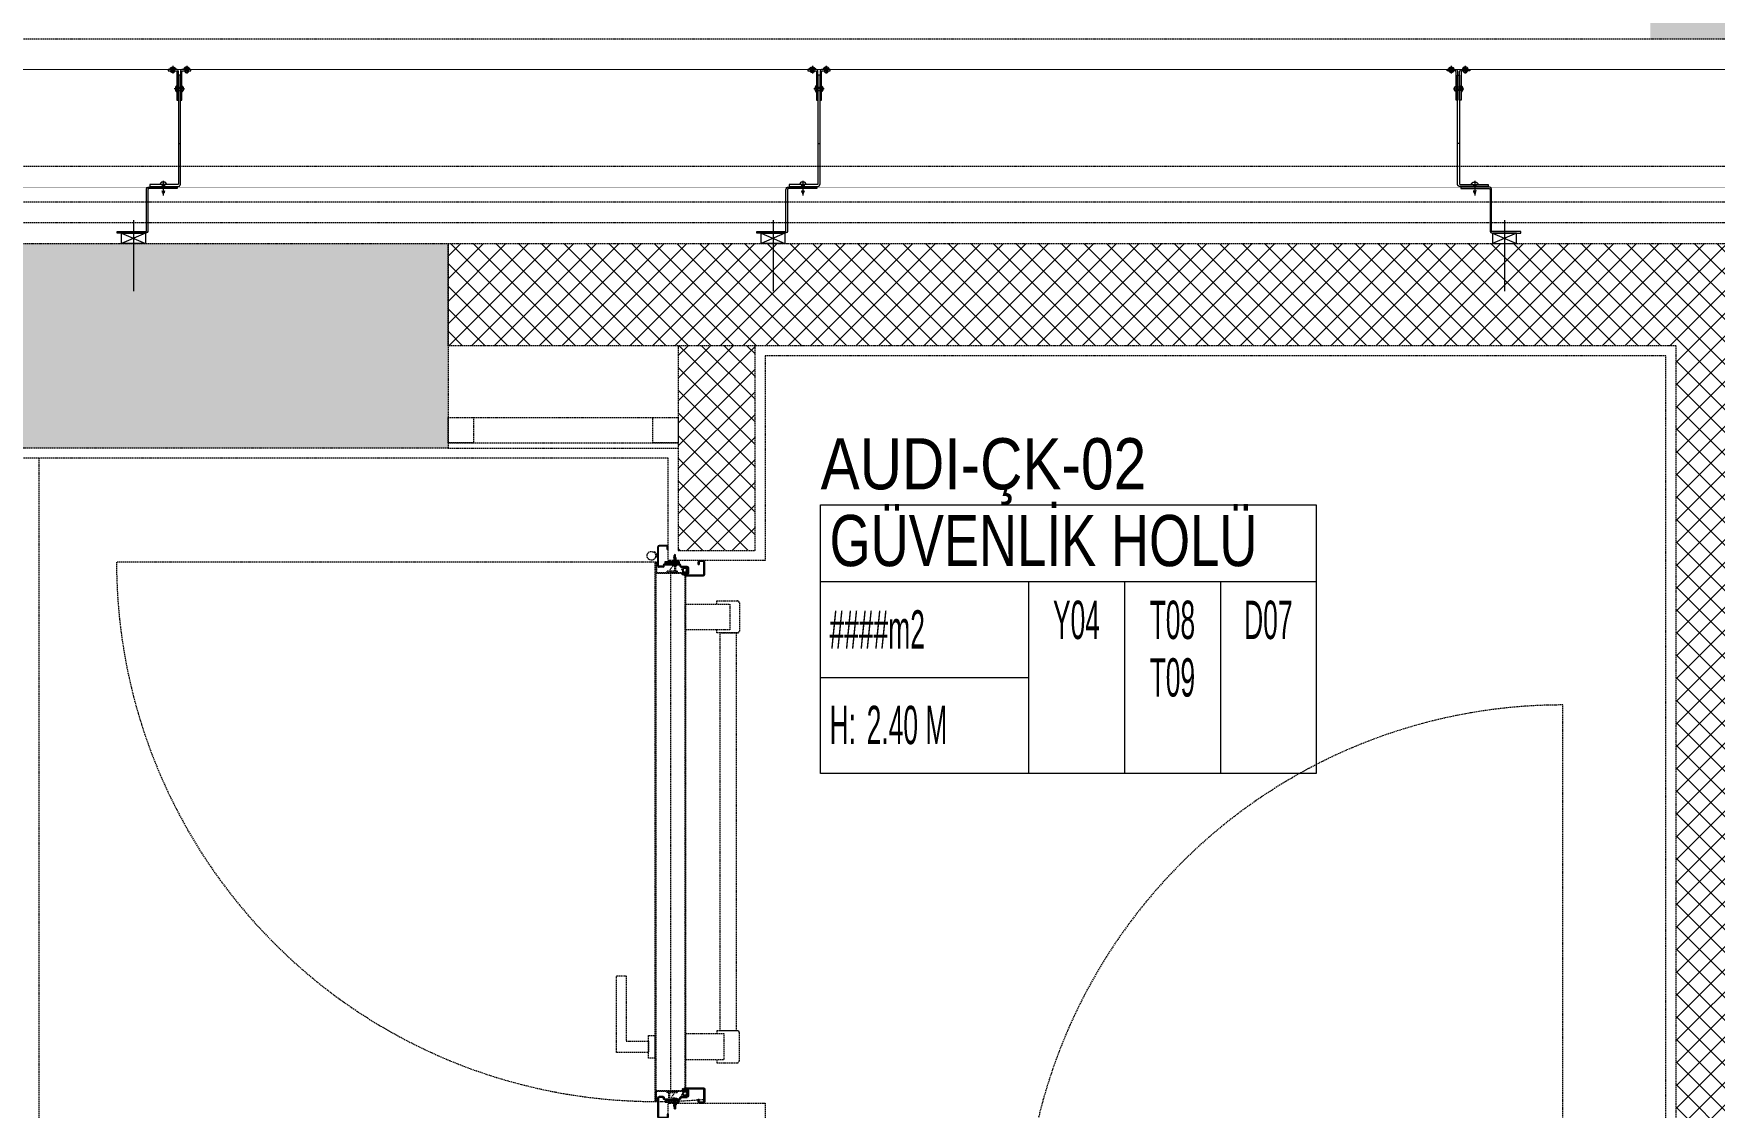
# Model space of a CAD drawing. Extents: x -1457 to 23780, y -2071 to 4205.
# Drawn here: x 19716.5 to 20045, y 2656.1 to 2866 of the extents above; entities that cross this region are included whole.
import ezdxf
from ezdxf.enums import TextEntityAlignment as Align

# ---------------------------------------------------------------- set-up
doc = ezdxf.new("R2010")
doc.units = 0
doc.header["$MEASUREMENT"] = 0
doc.linetypes.add('HIDDEN', pattern=[0.375, 0.25, -0.125])
doc.layers.get('0').update_dxf_attribs({"color": 9, "lineweight": 9})
for name, color, linetype, lineweight in [('10', 9, 'Continuous', 9), ('14', 9, 'Continuous', 9), ('21', 9, 'Continuous', 9), ('M-TEFRIS2-015', 129, 'Continuous', 9)]:
    doc.layers.add(name, color=color, linetype=linetype, lineweight=lineweight)
doc.styles.add('Arial', font='arial.ttf', dxfattribs={"height": 2.5})
doc.styles.add('MuuM_TEXT-STANDART', font='ARIALN.TTF')

# ---------------------------------------------------------------- blocks, each defined once
blk = doc.blocks.new('0_roomno2-flat-2')
at = {"layer": '21'}
blk.add_lwpolyline([(96.88, -52.5), (0, -52.5), (0, 0), (96.88, 0)], close=True, dxfattribs=at)
for points in [[(0, -15), (96.88, -15)], [(40.62, -15), (40.62, -52.5)], [(59.38, -15), (59.38, -52.5)], [(78.12, -15), (78.12, -52.5)], [(0, -33.75), (40.62, -33.75)]]:
    blk.add_lwpolyline(points, dxfattribs=at)
at = {"layer": '21', "style": 'MuuM_TEXT-STANDART', "width": 0.6}
blk.add_text('H:', height=7.5, dxfattribs=at).set_placement((1.75, -43.04), align=Align.MIDDLE_LEFT)
at = {"layer": '21', "style": 'Arial'}
blk.add_attdef('ODANO', (0, 5.85), '', height=10, dxfattribs=at)
blk.add_attdef('MEKANADI', text='', height=10, dxfattribs=at).set_placement((1.75, -15), align=Align.BOTTOM_LEFT)
at = {"layer": '21', "style": 'MuuM_TEXT-STANDART', "width": 0.6}
for tag, p in [('YER01', (50, -22.5)), ('TAVAN01', (68.75, -22.5)), ('DUVAR01', (87.5, -22.5)), ('YER02', (50, -33.75)), ('TAVAN02', (68.75, -33.75)), ('DUVAR02', (87.5, -33.75)), ('YER03', (50, -45)), ('TAVAN03', (68.75, -45)), ('DUVAR03', (87.5, -45))]:
    blk.add_attdef(tag, text='', height=7.5, dxfattribs=at).set_placement(p, align=Align.MIDDLE_CENTER)
for tag, p in [('M2', (1.75, -24.38)), ('TEMIZTAVANYUKSEKLIGI', (9, -43.04))]:
    blk.add_attdef(tag, text='', height=7.5, dxfattribs=at).set_placement(p, align=Align.MIDDLE_LEFT)
blk = doc.blocks.new('p- alum kaplama profil')
at = {"lineweight": 13}
blk.add_lwpolyline([(7.12, 12.59), (7.12, 26.49)], dxfattribs=at)
at = {"lineweight": 5}
blk.add_lwpolyline([(9.44, 15.16), (4.79, 15.16), (4.79, 17.16), (9.44, 17.16)], close=True, dxfattribs=at)
for points in [[(4.79, 15.16), (9.44, 17.16)], [(9.44, 15.16), (4.79, 17.16)]]:
    blk.add_lwpolyline(points, dxfattribs=at)
at = {"lineweight": 18}
blk.add_lwpolyline([(4.09, 6.16), (-1.41, 6.16), (-1.41, 6.46), (4.09, 6.46, 0.414214), (4.29, 6.66), (4.29, 14.66, -0.414214), (4.79, 15.16), (10.29, 15.16), (10.29, 14.86), (4.79, 14.86, 0.414214), (4.59, 14.66), (4.59, 6.66, -0.414214)], format="xyb", close=True, dxfattribs=at)
blk.add_lwpolyline([(-2.06, 5.56), (-2.06, -2.34), (-2.06, -15.69), (-1.66, -15.69), (-1.66, -2.34), (-1.66, 5.56), (-1.66, 5.56), (-1.66, 5.57), (-1.66, 5.57), (-1.66, 5.58), (-1.66, 5.58), (-1.65, 5.59), (-1.65, 5.59), (-1.65, 5.59), (-1.65, 5.6), (-1.65, 5.6), (-1.64, 5.61), (-1.64, 5.61), (-1.64, 5.62), (-1.64, 5.62), (-1.63, 5.62), (-1.63, 5.63), (-1.63, 5.63), (-1.62, 5.63), (-1.62, 5.64), (-1.61, 5.64), (-1.61, 5.64), (-1.61, 5.64), (-1.6, 5.65), (-1.6, 5.65), (-1.59, 5.65), (-1.59, 5.65), (-1.58, 5.65), (-1.58, 5.65), (-1.57, 5.66), (-1.57, 5.66), (-1.56, 5.66), (-1.56, 5.66), (3.94, 5.66), (3.94, 6.06), (-1.56, 6.06), (-1.58, 6.06), (-1.61, 6.05), (-1.63, 6.05), (-1.66, 6.05), (-1.68, 6.04), (-1.7, 6.03), (-1.73, 6.03), (-1.75, 6.02), (-1.77, 6.01), (-1.79, 6), (-1.82, 5.99), (-1.84, 5.97), (-1.86, 5.96), (-1.88, 5.94), (-1.89, 5.93), (-1.91, 5.91), (-1.93, 5.89), (-1.95, 5.87), (-1.96, 5.85), (-1.97, 5.83), (-1.99, 5.81), (-2, 5.79), (-2.01, 5.77), (-2.02, 5.75), (-2.03, 5.72), (-2.04, 5.7), (-2.04, 5.68), (-2.05, 5.65), (-2.05, 5.63), (-2.06, 5.61), (-2.06, 5.58)], close=True)
blk.add_lwpolyline([(-1.66, -2.34), (-2.06, -2.34)])
for points in [[(-2.36, -10.84), (-2.36, -16.39), (-2.36, -16.39, -0.414214), (-2.51, -16.54), (-2.51, -16.54), (-4.06, -16.54), (-4.06, -16.84), (-2.51, -16.84), (-2.51, -16.84, 0.414214), (-2.06, -16.39), (-2.06, -10.84)], [(-1.36, -10.84), (-1.66, -10.84), (-1.66, -16.39, 0.414214), (-1.21, -16.84), (-1.21, -16.84), (0.34, -16.84), (0.34, -16.54), (-1.21, -16.54), (-1.21, -16.54, -0.414214), (-1.36, -16.39), (-1.36, -16.39)]]:
    blk.add_lwpolyline(points, format="xyb", close=True)
for points in [[(1.61, 6.87, -10), (0.98, 6.96, -10)], [(1.56, 7.05, -10), (1.02, 7.13, -10)], [(1.05, 6.91, -10), (1.29, 7.56, -10)], [(1.29, 4.93, -10), (1.29, 7.8, -10)], [(1.53, 6.82, -10), (1.29, 7.56, -10)], [(0.67, 5.66, -10), (1.91, 5.66, -10)], [(0.67, 5.66, -10), (0.67, 5.64, -10), (0.67, 5.62, -10), (0.67, 5.6, -10), (0.68, 5.58, -10), (0.68, 5.56, -10), (0.69, 5.54, -10), (0.69, 5.52, -10), (0.7, 5.5, -10), (0.7, 5.48, -10), (0.71, 5.46, -10), (0.72, 5.45, -10), (0.73, 5.43, -10), (0.74, 5.41, -10), (0.75, 5.4, -10), (0.76, 5.38, -10), (0.77, 5.36, -10), (0.79, 5.35, -10), (0.8, 5.33, -10), (0.81, 5.32, -10), (0.83, 5.31, -10), (0.84, 5.29, -10), (0.86, 5.28, -10), (0.87, 5.27, -10), (0.89, 5.26, -10), (0.91, 5.25, -10), (0.92, 5.24, -10), (0.94, 5.23, -10), (0.96, 5.22, -10), (0.98, 5.21, -10), (1, 5.21, -10), (1.02, 5.2, -10), (1.03, 5.2, -10)], [(0.96, 5.66, -10), (0.97, 5.66, -10), (0.97, 5.66, -10), (0.97, 5.66, -10), (0.98, 5.66, -10), (0.98, 5.66, -10), (0.99, 5.66, -10), (0.99, 5.66, -10), (1, 5.66, -10), (1, 5.67, -10), (1, 5.67, -10), (1.01, 5.67, -10), (1.01, 5.67, -10), (1.01, 5.67, -10), (1.02, 5.68, -10), (1.02, 5.68, -10), (1.02, 5.68, -10), (1.03, 5.69, -10), (1.03, 5.69, -10), (1.03, 5.69, -10), (1.04, 5.7, -10), (1.04, 5.7, -10), (1.04, 5.7, -10), (1.04, 5.71, -10), (1.04, 5.71, -10), (1.05, 5.72, -10), (1.05, 5.72, -10), (1.05, 5.72, -10), (1.05, 5.73, -10), (1.05, 5.73, -10), (1.05, 5.74, -10), (1.05, 5.74, -10), (1.05, 5.75, -10)], [(1.33, 5.85, -10), (0.98, 5.88, -10)], [(1.03, 5.2, -10), (1.04, 5.2, -10), (1.05, 5.19, -10), (1.05, 5.19, -10), (1.06, 5.19, -10), (1.06, 5.19, -10), (1.07, 5.19, -10), (1.07, 5.19, -10), (1.08, 5.19, -10), (1.08, 5.19, -10), (1.09, 5.19, -10), (1.09, 5.18, -10), (1.1, 5.18, -10), (1.1, 5.18, -10), (1.11, 5.18, -10), (1.11, 5.18, -10), (1.12, 5.18, -10), (1.12, 5.18, -10), (1.13, 5.18, -10), (1.13, 5.18, -10), (1.14, 5.18, -10), (1.15, 5.18, -10), (1.15, 5.18, -10), (1.16, 5.17, -10), (1.16, 5.17, -10), (1.17, 5.17, -10), (1.17, 5.17, -10), (1.18, 5.17, -10), (1.18, 5.17, -10), (1.19, 5.17, -10), (1.19, 5.17, -10), (1.2, 5.17, -10), (1.2, 5.17, -10)], [(1.05, 5.83, -10), (1.05, 6.01, -10)], [(1.05, 5.75, -10), (1.05, 5.83, -10)], [(1.2, 5.17, -10), (1.2, 5.2, -10)], [(1.38, 5.2, -10), (1.2, 5.2, -10)], [(1.29, 6.16, -10), (1.29, 6.26, -10)], [(1.38, 5.17, -10), (1.38, 5.2, -10)], [(1.38, 5.17, -10), (1.38, 5.17, -10), (1.39, 5.17, -10), (1.39, 5.17, -10), (1.4, 5.17, -10), (1.41, 5.17, -10), (1.41, 5.17, -10), (1.42, 5.17, -10), (1.42, 5.17, -10), (1.43, 5.17, -10), (1.43, 5.18, -10), (1.44, 5.18, -10), (1.44, 5.18, -10), (1.45, 5.18, -10), (1.45, 5.18, -10), (1.46, 5.18, -10), (1.46, 5.18, -10), (1.47, 5.18, -10), (1.47, 5.18, -10), (1.48, 5.18, -10), (1.48, 5.18, -10), (1.49, 5.18, -10), (1.5, 5.19, -10), (1.5, 5.19, -10), (1.51, 5.19, -10), (1.51, 5.19, -10), (1.52, 5.19, -10), (1.52, 5.19, -10), (1.53, 5.19, -10), (1.53, 5.19, -10), (1.54, 5.19, -10), (1.54, 5.2, -10), (1.55, 5.2, -10)], [(1.53, 5.75, -10), (1.53, 5.92, -10)], [(1.53, 5.75, -10), (1.53, 5.74, -10), (1.53, 5.74, -10), (1.53, 5.73, -10), (1.53, 5.73, -10), (1.53, 5.72, -10), (1.54, 5.72, -10), (1.54, 5.72, -10), (1.54, 5.71, -10), (1.54, 5.71, -10), (1.54, 5.7, -10), (1.54, 5.7, -10), (1.55, 5.7, -10), (1.55, 5.69, -10), (1.55, 5.69, -10), (1.55, 5.69, -10), (1.56, 5.68, -10), (1.56, 5.68, -10), (1.56, 5.68, -10), (1.57, 5.67, -10), (1.57, 5.67, -10), (1.58, 5.67, -10), (1.58, 5.67, -10), (1.58, 5.67, -10), (1.59, 5.66, -10), (1.59, 5.66, -10), (1.6, 5.66, -10), (1.6, 5.66, -10), (1.6, 5.66, -10), (1.61, 5.66, -10), (1.61, 5.66, -10), (1.62, 5.66, -10), (1.62, 5.66, -10)], [(1.55, 5.2, -10), (1.57, 5.2, -10), (1.59, 5.21, -10), (1.6, 5.21, -10), (1.62, 5.22, -10), (1.64, 5.23, -10), (1.66, 5.24, -10), (1.68, 5.25, -10), (1.69, 5.26, -10), (1.71, 5.27, -10), (1.73, 5.28, -10), (1.74, 5.29, -10), (1.76, 5.31, -10), (1.77, 5.32, -10), (1.78, 5.33, -10), (1.8, 5.35, -10), (1.81, 5.36, -10), (1.82, 5.38, -10), (1.83, 5.4, -10), (1.84, 5.41, -10), (1.85, 5.43, -10), (1.86, 5.45, -10), (1.87, 5.46, -10), (1.88, 5.48, -10), (1.89, 5.5, -10), (1.89, 5.52, -10), (1.9, 5.54, -10), (1.9, 5.56, -10), (1.9, 5.58, -10), (1.91, 5.6, -10), (1.91, 5.62, -10), (1.91, 5.64, -10), (1.91, 5.66, -10)], [(-2.86, -13.04, 0), (-0.86, -13.04, 0)], [(-2.36, -12.52, 0), (-2.4, -12.53, 0), (-2.43, -12.56, 0), (-2.47, -12.58, 0), (-2.5, -12.6, 0), (-2.53, -12.63, 0), (-2.56, -12.66, 0), (-2.59, -12.69, 0), (-2.61, -12.73, 0), (-2.63, -12.76, 0), (-2.65, -12.8, 0), (-2.67, -12.84, 0), (-2.68, -12.88, 0), (-2.69, -12.92, 0), (-2.7, -12.96, 0), (-2.71, -13, 0), (-2.71, -13.04, 0), (-2.71, -13.08, 0), (-2.7, -13.13, 0), (-2.69, -13.17, 0), (-2.68, -13.21, 0), (-2.67, -13.25, 0), (-2.65, -13.28, 0), (-2.63, -13.32, 0), (-2.61, -13.36, 0), (-2.59, -13.39, 0), (-2.56, -13.42, 0), (-2.53, -13.45, 0), (-2.5, -13.48, 0), (-2.47, -13.51, 0), (-2.43, -13.53, 0), (-2.4, -13.55, 0), (-2.36, -13.57, 0)], [(-2.36, -13.04, 0), (-2.36, -12.52, 0)], [(-2.36, -13.04, 0), (-2.36, -12.73, 0)], [(-2.36, -12.73, 0), (-2.36, -13.04, 0)], [(-1.36, -12.73, 0), (-2.36, -12.73, 0)], [(-2.36, -13.04, 0), (-2.36, -13.36, 0)], [(-2.36, -13.04, 0), (-2.36, -13.57, 0)], [(-2.36, -13.36, 0), (-2.36, -13.04, 0)], [(-1.36, -13.04, 0), (-1.36, -12.37, 0)], [(-1.36, -13.72, 0), (-1.32, -13.68, 0), (-1.29, -13.65, 0), (-1.26, -13.61, 0), (-1.23, -13.58, 0), (-1.2, -13.54, 0), (-1.18, -13.5, 0), (-1.16, -13.45, 0), (-1.14, -13.41, 0), (-1.12, -13.37, 0), (-1.1, -13.32, 0), (-1.09, -13.28, 0), (-1.08, -13.23, 0), (-1.07, -13.18, 0), (-1.06, -13.14, 0), (-1.06, -13.09, 0), (-1.06, -13.04, 0), (-1.06, -12.99, 0), (-1.06, -12.95, 0), (-1.07, -12.9, 0), (-1.08, -12.85, 0), (-1.09, -12.81, 0), (-1.1, -12.76, 0), (-1.12, -12.72, 0), (-1.14, -12.67, 0), (-1.16, -12.63, 0), (-1.18, -12.59, 0), (-1.2, -12.55, 0), (-1.23, -12.51, 0), (-1.26, -12.47, 0), (-1.29, -12.43, 0), (-1.32, -12.4, 0), (-1.36, -12.37, 0)], [(-1.36, -13.04, 0), (-1.36, -13.72, 0)], [(-2.85, -16.54, 0), (-2.86, -16.51, 0), (-2.87, -16.47, 0), (-2.89, -16.44, 0), (-2.91, -16.41, 0), (-2.93, -16.38, 0), (-2.96, -16.35, 0), (-2.98, -16.33, 0), (-3.01, -16.31, 0), (-3.04, -16.29, 0), (-3.07, -16.27, 0), (-3.11, -16.25, 0), (-3.14, -16.24, 0), (-3.18, -16.23, 0), (-3.21, -16.22, 0), (-3.25, -16.22, 0), (-3.29, -16.22, 0), (-3.32, -16.22, 0), (-3.36, -16.22, 0), (-3.39, -16.23, 0), (-3.43, -16.24, 0), (-3.46, -16.25, 0), (-3.5, -16.27, 0), (-3.53, -16.29, 0), (-3.56, -16.31, 0), (-3.59, -16.33, 0), (-3.61, -16.35, 0), (-3.64, -16.38, 0), (-3.66, -16.41, 0), (-3.68, -16.44, 0), (-3.7, -16.47, 0), (-3.71, -16.51, 0), (-3.73, -16.54, 0)], [(-3.29, -17.54, 0), (-3.29, -16.04, 0)], [(-1.36, -13.36, 0), (-2.36, -13.36, 0)], [(-1, -16.54, 0), (-0.98, -16.51, 0), (-0.97, -16.47, 0), (-0.95, -16.44, 0), (-0.93, -16.41, 0), (-0.91, -16.38, 0), (-0.88, -16.35, 0), (-0.86, -16.33, 0), (-0.83, -16.31, 0), (-0.8, -16.29, 0), (-0.77, -16.27, 0), (-0.73, -16.25, 0), (-0.7, -16.24, 0), (-0.66, -16.23, 0), (-0.63, -16.22, 0), (-0.59, -16.22, 0), (-0.56, -16.22, 0), (-0.52, -16.22, 0), (-0.48, -16.22, 0), (-0.45, -16.23, 0), (-0.41, -16.24, 0), (-0.38, -16.25, 0), (-0.34, -16.27, 0), (-0.31, -16.29, 0), (-0.28, -16.31, 0), (-0.25, -16.33, 0), (-0.23, -16.35, 0), (-0.2, -16.38, 0), (-0.18, -16.41, 0), (-0.16, -16.44, 0), (-0.14, -16.47, 0), (-0.13, -16.51, 0), (-0.12, -16.54, 0)], [(-0.56, -17.54, 0), (-0.56, -16.04, 0)], [(-3.84, -17.04, 0), (-3.81, -17.07, 0), (-3.78, -17.1, 0), (-3.75, -17.12, 0), (-3.72, -17.15, 0), (-3.69, -17.17, 0), (-3.66, -17.19, 0), (-3.62, -17.21, 0), (-3.59, -17.23, 0), (-3.55, -17.24, 0), (-3.52, -17.26, 0), (-3.48, -17.27, 0), (-3.44, -17.28, 0), (-3.4, -17.28, 0), (-3.36, -17.29, 0), (-3.32, -17.29, 0), (-3.29, -17.29, 0), (-3.25, -17.29, 0), (-3.21, -17.29, 0), (-3.17, -17.28, 0), (-3.13, -17.28, 0), (-3.09, -17.27, 0), (-3.06, -17.26, 0), (-3.02, -17.24, 0), (-2.98, -17.23, 0), (-2.95, -17.21, 0), (-2.91, -17.19, 0), (-2.88, -17.17, 0), (-2.85, -17.15, 0), (-2.82, -17.12, 0), (-2.79, -17.1, 0), (-2.76, -17.07, 0), (-2.73, -17.04, 0)], [(-3.29, -17.04, 0), (-3.84, -17.04, 0)], [(-3.29, -16.54, 0), (-3.73, -16.54, 0)], [(-3.29, -16.54, 0), (-3.55, -16.54, 0)], [(-3.55, -16.54, 0), (-3.29, -16.54, 0)], [(-3.55, -17.04, 0), (-3.55, -16.54, 0)], [(-3.29, -16.54, 0), (-2.85, -16.54, 0)], [(-3.29, -16.54, 0), (-3.03, -16.54, 0)], [(-3.03, -16.54, 0), (-3.29, -16.54, 0)], [(-3.29, -17.04, 0), (-2.73, -17.04, 0)], [(-3.03, -17.04, 0), (-3.03, -16.54, 0)], [(-0.56, -17.04, 0), (-1.11, -17.04, 0)], [(0, -17.04, 0), (-0.03, -17.07, 0), (-0.06, -17.1, 0), (-0.09, -17.12, 0), (-0.12, -17.15, 0), (-0.15, -17.17, 0), (-0.18, -17.19, 0), (-0.22, -17.21, 0), (-0.25, -17.23, 0), (-0.29, -17.24, 0), (-0.33, -17.26, 0), (-0.36, -17.27, 0), (-0.4, -17.28, 0), (-0.44, -17.28, 0), (-0.48, -17.29, 0), (-0.52, -17.29, 0), (-0.56, -17.29, 0), (-0.59, -17.29, 0), (-0.63, -17.29, 0), (-0.67, -17.28, 0), (-0.71, -17.28, 0), (-0.75, -17.27, 0), (-0.79, -17.26, 0), (-0.82, -17.24, 0), (-0.86, -17.23, 0), (-0.89, -17.21, 0), (-0.93, -17.19, 0), (-0.96, -17.17, 0), (-0.99, -17.15, 0), (-1.02, -17.12, 0), (-1.05, -17.1, 0), (-1.08, -17.07, 0), (-1.11, -17.04, 0)], [(-0.56, -16.54, 0), (-1, -16.54, 0)], [(-0.56, -16.54, 0), (-0.82, -16.54, 0)], [(-0.82, -16.54, 0), (-0.56, -16.54, 0)], [(-0.82, -17.04, 0), (-0.82, -16.54, 0)], [(-0.56, -16.54, 0), (-0.3, -16.54, 0)], [(-0.56, -16.54, 0), (-0.12, -16.54, 0)], [(-0.3, -16.54, 0), (-0.56, -16.54, 0)], [(-0.56, -17.04, 0), (0, -17.04, 0)], [(-0.3, -17.04, 0), (-0.3, -16.54, 0)]]:
    blk.add_polyline3d(points)
blk = doc.blocks.new('*U11')
at = {"ltscale": 15}
for p, q in [((-24.9, 0.9), (-25.7, 0)), ((-24.9, -0.9), (-25.7, 0)), ((-22.9, 1.5), (-24.9, 0.9)), ((-22.9, 1.5), (-22.9, -1.5)), ((-21.2, -2.7), (-18.1, 2.8)), ((-21, -2.7), (-17.9, 2.7)), ((-19.7, -2.7), (-16.6, 2.8)), ((-19.5, -2.7), (-16.4, 2.7)), ((-18.5, 1.5), (-18.3, 2)), ((-18.2, -2.7), (-15.1, 2.8)), ((-18, -2.7), (-14.9, 2.7)), ((-17, 1.5), (-16.8, 2)), ((-16.7, -2.7), (-13.6, 2.8)), ((-16.5, -2.7), (-13.4, 2.7)), ((-15.5, 1.5), (-15.3, 2)), ((-15.2, -2.7), (-12.1, 2.8)), ((-15, -2.7), (-11.9, 2.7)), ((-14, 1.5), (-13.8, 2)), ((-13.7, -2.7), (-10.6, 2.8)), ((-13.5, -2.7), (-10.4, 2.7)), ((-12.5, 1.5), (-12.3, 2)), ((-12.2, -2.7), (-9.1, 2.8)), ((-12, -2.7), (-8.9, 2.7)), ((-11, 1.5), (-10.8, 2)), ((-10.7, -2.7), (-7.6, 2.8)), ((-10.5, -2.7), (-7.4, 2.7)), ((-9.5, 1.5), (-9.3, 2)), ((-9.2, -2.7), (-6.1, 2.8)), ((-9, -2.7), (-5.9, 2.7)), ((-8, 1.5), (-7.8, 2)), ((-7.7, -2.7), (-4.6, 2.8)), ((-7.5, -2.7), (-4.4, 2.7)), ((-6.5, 1.5), (-6.3, 2)), ((-6.2, -2.7), (-3.1, 2.8)), ((-6, -2.7), (-2.9, 2.7)), ((-5, 1.5), (-4.8, 2)), ((-4.7, -2.7), (-1.6, 2.8)), ((-4.5, -2.7), (-1.4, 2.7)), ((-3.5, 1.5), (-3.3, 2)), ((-2, 1.5), (-1.8, 2)), ((-0.5, 4.2), (-1.5, 1.5)), ((0, 0.5), (-0.6, 0.5)), ((-24.9, -0.9), (-22.9, -1.5)), ((-8.6, -1.5), (-22.9, -1.5)), ((-21.2, -2.7), (-20.9, -1.5)), ((-20.3, -1.5), (-19.1, -1.5)), ((-19.7, -2.7), (-19.4, -1.5)), ((-18.8, -1.5), (-17.6, -1.5)), ((-18.2, -2.7), (-17.9, -1.5)), ((-17.3, -1.5), (-16.1, -1.5)), ((-16.7, -2.7), (-16.4, -1.5)), ((-15.8, -1.5), (-14.6, -1.5)), ((-15.2, -2.7), (-14.9, -1.5)), ((-14.3, -1.5), (-13.1, -1.5)), ((-13.7, -2.7), (-13.4, -1.5)), ((-12.8, -1.5), (-11.6, -1.5)), ((-12.2, -2.7), (-11.9, -1.5)), ((-11.3, -1.5), (-10.1, -1.5)), ((-10.7, -2.7), (-10.4, -1.5)), ((-9.8, -1.5), (-8.6, -1.5)), ((-9.2, -2.7), (-8.9, -1.5)), ((-8.3, -1.5), (-7.1, -1.5)), ((-7.7, -2.7), (-7.4, -1.5)), ((-6.8, -1.5), (-5.6, -1.5)), ((-6.2, -2.7), (-5.9, -1.5)), ((-5.3, -1.5), (-4.1, -1.5)), ((-4.7, -2.7), (-4.4, -1.5)), ((-3.8, -1.5), (-2.1, -1.5)), ((-0.5, -4.2), (-1.5, -1.5)), ((0, -0.5), (-0.6, -0.5))]:
    blk.add_line(p, q, dxfattribs=at)
for p, q in [((-6.9, 1.5), (-22.9, 1.5)), ((-17.4, 1.5), (-18.6, 1.5)), ((-15.9, 1.5), (-17.1, 1.5)), ((-14.4, 1.5), (-15.6, 1.5)), ((-12.9, 1.5), (-14.1, 1.5)), ((-11.4, 1.5), (-12.6, 1.5)), ((-9.9, 1.5), (-11.1, 1.5)), ((-8.4, 1.5), (-9.6, 1.5)), ((-6.9, 1.5), (-8.1, 1.5)), ((-5.4, 1.5), (-6.6, 1.5)), ((-3.9, 1.5), (-5.1, 1.5)), ((-2.4, 1.5), (-3.6, 1.5)), ((-1.5, 1.5), (-2.1, 1.5)), ((0, 0.5), (0, 4.1)), ((-1.5, -1.5), (-2.1, -1.5)), ((0, -0.5), (0, -4.1))]:
    blk.add_line(p, q)
for centre, radius, start, end in [((-26, 3.9), 3.92, 274.361, 322.1025), ((-26, -3.9), 3.92, 37.8975, 85.639), ((-18, 2.8), 0.0971, 330.3204, 150.3204), ((-16.5, 2.8), 0.0971, 330.3204, 150.3204), ((-15, 2.8), 0.0971, 330.3204, 150.3204), ((-13.5, 2.8), 0.0971, 330.3204, 150.3204), ((-12, 2.8), 0.0971, 330.3204, 150.3204), ((-10.5, 2.8), 0.0971, 330.3204, 150.3204), ((-9, 2.8), 0.0971, 330.3204, 150.3204), ((-7.5, 2.8), 0.0971, 330.3204, 150.3204), ((-6, 2.8), 0.0971, 330.3204, 150.3204), ((-4.5, 2.8), 0.0971, 330.3204, 150.3204), ((-3, 2.8), 0.0971, 330.3204, 150.3204), ((-1.5, 2.8), 0.0971, 330.3204, 150.3204), ((-0.6, 0), 0.486, 90, 270), ((-0.3, 4.1), 0.25, 0, 150.0864), ((-21.1, -2.7), 0.0971, 150.3204, 330.3204), ((-19.6, -2.7), 0.0971, 150.3204, 330.3204), ((-18.1, -2.7), 0.0971, 150.3204, 330.3204), ((-16.6, -2.7), 0.0971, 150.3204, 330.3204), ((-15.1, -2.7), 0.0971, 150.3204, 330.3204), ((-13.6, -2.7), 0.0971, 150.3204, 330.3204), ((-12.1, -2.7), 0.0971, 150.3204, 330.3204), ((-10.6, -2.7), 0.0971, 150.3204, 330.3204), ((-9.1, -2.7), 0.0971, 150.3204, 330.3204), ((-7.6, -2.7), 0.0971, 150.3204, 330.3204), ((-6.1, -2.7), 0.0971, 150.3204, 330.3204), ((-4.6, -2.7), 0.0971, 150.3204, 330.3204), ((-0.3, -4.1), 0.25, 209.9136, 0)]:
    blk.add_arc(centre, radius, start, end, dxfattribs=at)
blk = doc.blocks.new('conta')
at = {"ltscale": 10}
for p, q in [((-2649.88, 5344.46), (-2649.78, 5344.3)), ((-2649.87, 5345.53), (-2649.81, 5345.61)), ((-2649.78, 5344.3), (-2649.74, 5344.3)), ((-2649.72, 5345.4), (-2649.28, 5345.4)), ((-2649.25, 5345.41), (-2649.09, 5345.51)), ((-2648.97, 5344.05), (-2648.78, 5343.8)), ((-2648.87, 5344.09), (-2648.7, 5343.86)), ((-2648.83, 5344.87), (-2648.56, 5345.24)), ((-2648.77, 5345.12), (-2648.63, 5345.3)), ((-2648.71, 5343.79), (-2648.71, 5343.79)), ((-2648.56, 5345.31), (-2648.56, 5345.31))]:
    blk.add_line(p, q, dxfattribs=at)
for centre, radius, start, end in [((-2653.03, 5345), 3.19, 350.4674, 8.9372), ((-2649.87, 5344.47), 0.02, 170.4674, 213.7451), ((-2649.83, 5345.5), 0.05, 140.6345, 188.9372), ((-2649.74, 5345.58), 0.0696, 22.2428, 159.258), ((-2650.94, 5345.01), 1.24, 340.3382, 16.7772), ((-2649.74, 5344.58), 0.03, 160.3382, 273.2666), ((-2649.72, 5345.37), 0.03, 90, 196.7772), ((-2649.56, 5341.55), 3.01, 80.4362, 93.2666), ((-2649.28, 5345.45), 0.05, 270, 303.0062), ((-2649.22, 5344.14), 0.231, 353.9571, 81.9004), ((-2649.08, 5345.49), 0.03, 4.7972, 123.0062), ((-2649.06, 5344.54), 0.03, 260.4362, 338.7066), ((-2650.22, 5344.99), 1.27, 338.7066, 23.0418), ((-2648.89, 5344.11), 0.1, 173.9571, 217.2653), ((-2649.01, 5345.57), 0.05, 18.7951, 42.1429), ((-2651.17, 5344.83), 2.33, 7.5897, 18.7951), ((-2658.2, 5345.19), 9.36, 353.6857, 357.8537), ((-2648.79, 5344.15), 0.1, 173.6857, 217.2653), ((-2648.81, 5345.15), 0.05, 187.5897, 322.7347), ((-2648.79, 5344.84), 0.05, 142.7347, 180.2669), ((-2648.74, 5343.83), 0.05, 217.2653, 307.2653), ((-2648.74, 5343.83), 0.05, 307.2653, 37.2653), ((-2648.59, 5345.27), 0.05, 52.7347, 142.7347), ((-2648.59, 5345.27), 0.05, 322.7347, 52.7347)]:
    blk.add_arc(centre, radius, start, end, dxfattribs=at)
for points, knots in [([(-2649.74, 5344.31), (-2649.74, 5344.34), (-2649.7, 5344.52), (-2649.59, 5344.33), (-2649.34, 5344.36), (-2649.23, 5344.37), (-2649.18, 5344.37)], [0, 0, 0, 0, 0.1008757, 0.3841126, 0.5436166, 0.6906785, 0.6906785, 0.6906785, 0.6906785]), ([(-2648.98, 5345.6), (-2649, 5345.63), (-2649.09, 5345.71), (-2649.23, 5345.44), (-2649.32, 5345.74), (-2649.39, 5345.46), (-2649.51, 5345.75), (-2649.59, 5345.5), (-2649.65, 5345.57), (-2649.68, 5345.61)], [0.0086373, 0.0086373, 0.0086373, 0.0086373, 0.1097304, 0.3133405, 0.4430081, 0.5658764, 0.7165186, 0.8527974, 0.9648495, 0.9648495, 0.9648495, 0.9648495])]:
    blk.add_open_spline(points, degree=3, knots=knots, dxfattribs=at)
blk = doc.blocks.new('p-yn_sackasa')
at = {"layer": '10', "linetype": 'Continuous'}
for p, q in [((0, 6.16), (0, 6.9)), ((0.01, 6.9), (0.01, 6.15)), ((0.14, 6.9), (0.14, 6.16)), ((0.15, 6.9), (0.15, 6.16)), ((2.69, 7.16), (0.26, 7.16)), ((2.69, 7.15), (0.26, 7.15)), ((2.69, 7.02), (0.26, 7.02)), ((0.26, 7.01), (2.69, 7.01)), ((2.8, 3.29), (2.8, 6.9)), ((2.81, 3.29), (2.81, 6.9)), ((2.94, 3.29), (2.94, 6.9)), ((2.95, 3.29), (2.95, 6.9)), ((0.26, 6.05), (0.76, 6.05)), ((0.75, 6.04), (0.26, 6.04)), ((0.26, 5.91), (0.75, 5.91)), ((0.76, 5.9), (0.26, 5.9)), ((0.75, 5.91), (0.75, 6.04)), ((0.76, 5.9), (0.76, 6.05)), ((1.11, 2.52), (1.11, 3.73)), ((1.12, 2.52), (1.12, 3.73)), ((1.25, 3.73), (1.25, 2.52)), ((1.26, 2.52), (1.26, 3.73)), ((1.37, 3.98), (2.49, 3.98)), ((2.49, 3.97), (1.37, 3.97)), ((1.37, 3.84), (2.49, 3.84)), ((2.49, 3.83), (1.37, 3.83)), ((2.6, 3.69), (2.5, 3.36)), ((2.51, 3.35), (2.61, 3.69)), ((2.73, 3.65), (2.63, 3.32)), ((2.74, 3.64), (2.64, 3.31)), ((-2.19, 0), (-2.19, -0.15)), ((0.67, -0.71), (0.67, 2.27)), ((0.69, -0.71), (0.69, 2.27)), ((0.81, -0.71), (0.81, 2.27)), ((0.83, -0.71), (0.83, 2.27)), ((0.92, 2.33), (0.95, 2.32)), ((0.93, 2.34), (0.95, 2.33)), ((1.01, 2.46), (0.99, 2.47)), ((0.99, 2.46), (1.01, 2.45)), ((-2.95, -0.25), (-2.95, -1.75)), ((-2.94, -1.75), (-2.94, -0.25)), ((-2.81, -0.25), (-2.81, -1.75)), ((-2.8, -0.25), (-2.8, -1.75)), ((-2.19, 0), (-2.7, 0)), ((-2.2, -0.01), (-2.7, -0.01)), ((-2.2, -0.14), (-2.7, -0.14)), ((-2.19, -0.15), (-2.7, -0.15)), ((1.01, -1.85), (-2.7, -1.85)), ((1.01, -1.86), (-2.7, -1.86)), ((-2.7, -1.99), (1.01, -1.99)), ((1.01, -2), (-2.7, -2)), ((-2.2, -0.14), (-2.2, -0.01)), ((0.92, -0.77), (0.95, -0.76)), ((0.93, -0.78), (0.95, -0.77)), ((0.99, -0.89), (1.01, -0.88)), ((1.01, -0.89), (0.99, -0.91)), ((1.11, -0.96), (1.11, -1.75)), ((1.12, -0.96), (1.12, -1.75)), ((1.25, -0.96), (1.25, -1.75)), ((1.26, -0.96), (1.26, -1.75))]:
    blk.add_line(p, q, dxfattribs=at)
for points in [[(0.15, 2.14), (0.67, 2.14), (0.67, -0.54), (0.15, -0.54)], [(0.15, 2.14), (0.41, 2.14), (0.41, -0.54), (0.15, -0.54)]]:
    blk.add_lwpolyline(points, close=True, dxfattribs=at)
for centre, radius, start, end in [((0.26, 6.9), 0.261, 90, 180), ((0.26, 6.9), 0.249, 90, 180), ((0.26, 6.9), 0.122, 90, 180), ((0.26, 6.9), 0.11, 90, 180), ((2.69, 6.9), 0.261, 0, 90), ((2.69, 6.9), 0.249, 0, 90), ((2.69, 6.9), 0.122, 0, 90), ((2.69, 6.9), 0.11, 0, 90), ((0.26, 6.16), 0.261, 180, 270), ((0.26, 6.16), 0.249, 181.345, 271.3502), ((0.26, 6.16), 0.122, 180, 270), ((0.26, 6.16), 0.11, 180, 270), ((1.37, 3.73), 0.253, 90, 180), ((1.37, 3.73), 0.24, 90, 180), ((1.37, 3.73), 0.114, 90, 180), ((1.37, 3.73), 0.101, 90, 180), ((2.49, 3.72), 0.261, 342.8602, 90), ((2.49, 3.72), 0.249, 342.8613, 90), ((2.49, 3.72), 0.122, 342.8607, 90), ((2.49, 3.72), 0.11, 342.8621, 90), ((2.72, 3.29), 0.232, 162.8601, 0), ((2.72, 3.29), 0.219, 162.8613, 0), ((2.72, 3.29), 0.0927, 162.8605, 0), ((2.72, 3.29), 0.0801, 162.8624, 0), ((0.89, 2.27), 0.219, 63.2153, 180), ((0.89, 2.27), 0.206, 63.2169, 180), ((0.89, 2.27), 0.0801, 63.215, 180), ((0.89, 2.27), 0.0674, 63.2144, 180), ((1.04, 2.52), 0.206, 243.2197, 0), ((1.04, 2.52), 0.219, 243.2148, 0), ((1.04, 2.52), 0.0801, 243.2203, 0), ((1.04, 2.52), 0.0674, 243.2129, 0), ((-2.7, -0.25), 0.253, 90, 180), ((-2.7, -1.75), 0.253, 180, 270), ((-2.7, -0.25), 0.24, 90, 180), ((-2.7, -1.75), 0.24, 180, 270), ((-2.7, -0.25), 0.114, 90, 180), ((-2.7, -1.75), 0.114, 180, 270), ((-2.7, -0.25), 0.101, 90, 180), ((-2.7, -1.75), 0.101, 180, 270), ((0.89, -0.71), 0.219, 180, 296.785), ((0.89, -0.71), 0.206, 180, 296.7851), ((0.89, -0.71), 0.0801, 180, 296.785), ((0.89, -0.71), 0.0674, 180, 180.5245), ((0.89, -0.71), 0.0674, 180, 296.7871), ((1.04, -0.96), 0.219, 0, 116.7854), ((1.04, -0.96), 0.206, 0, 116.7836), ((1.04, -0.96), 0.0801, 0, 116.7811), ((1.04, -0.96), 0.0674, 0, 116.7871), ((1.01, -1.75), 0.114, 270, 0), ((1.01, -1.75), 0.24, 270, 0), ((1.01, -1.75), 0.101, 270, 0), ((1.01, -1.75), 0.253, 270, 0)]:
    blk.add_arc(centre, radius, start, end, dxfattribs=at)
at = {"layer": '10', "xscale": 0.0842696629213483, "yscale": 0.0842696629213483, "zscale": 0.0842696629213483}
blk.add_blockref('*U11', (0.95, 1.35), dxfattribs=at)
at = {"layer": '14', "xscale": -0.7887640449438696, "yscale": 0.7887640449438696, "zscale": 0.7887640449438204, "rotation": 90}
blk.add_blockref('conta', (4217.78, -2086.42), dxfattribs=at)

msp = doc.modelspace()

# ---------------------------------------------------------------- hatches: boundary and pattern name
at = {"layer": 'M-TEFRIS2-015', "linetype": 'HIDDEN', "lineweight": 0}
h = msp.add_hatch(color=256, dxfattribs=at)
h.dxf.hatch_style = 1
h.paths.add_polyline_path([(19022.5, 2865), (18955.5, 2865), (18955.5, 3927), (20099.5, 3927), (20099.5, 2865), (20032.5, 2865), (20032.5, 3860), (19022.5, 3860)])
h = msp.add_hatch(dxfattribs=at)
h.set_pattern_fill('ANSI33', color=256, scale=25, style=0)
h.paths.add_polyline_path([(19057.5, 2515), (19592.5, 2515), (19592.5, 2430), (19797.5, 2430), (19797.5, 2390), (19552.5, 2390), (19552.5, 2475), (19047.5, 2475), (19047.5, 2390), (18997.5, 2390), (18997.5, 2515), (18997.5, 2825), (19797.5, 2825), (19797.5, 2785), (19047.5, 2785), (19047.5, 2515)])
h = msp.add_hatch(dxfattribs=at)
h.set_pattern_fill('ANSI37', color=256, scale=25, style=0)
h.paths.add_polyline_path([(20017.5, 2610), (20017.5, 2625), (20037.5, 2625), (20037.5, 2805), (19797.5, 2805), (19797.5, 2825), (20245, 2825), (20245, 2805), (20162.5, 2805), (20162.5, 2610)])
h.paths.add_polyline_path([(20102.5, 2625), (20147.5, 2625), (20147.5, 2805), (20102.5, 2805)], flags=16)
h.paths.add_polyline_path([(20082.5, 2625), (20082.5, 2805), (20052.5, 2805), (20052.5, 2625)], flags=16)
h = msp.add_hatch(dxfattribs=at)
h.set_pattern_fill('ANSI37', color=256, scale=25, style=0)
h.set_pattern_definition([(45, (60, 0), (-2.2097087, 2.2097087), []), (135, (60, 0), (-2.2097087, -2.2097087), [])])
h.paths.add_polyline_path([(19842.5, 2805), (19842.5, 2765), (19857.5, 2765), (19857.5, 2805)])

# ---------------------------------------------------------------- linework, layer by layer
for p, q in [((19837.77, 2764.6), (19837.88, 2764.73)), ((19837.77, 2764.6), (19837.88, 2764.73)), ((19838.04, 2762.7), (19838.16, 2762.7)), ((19838.5, 2764.05), (19838.07, 2764.05)), ((19838.5, 2764.05), (19838.07, 2764.05)), ((19838.5, 2763.84), (19838.07, 2763.84)), ((19838.5, 2763.84), (19838.07, 2763.84)), ((19838.34, 2764.22), (19838.21, 2764.22)), ((19838.34, 2764.22), (19838.21, 2764.22)), ((19838.34, 2764.22), (19838.34, 2764.05)), ((19838.34, 2764.22), (19838.34, 2764.05)), ((19837.94, 2762.6), (19837.94, 2657.4)), ((19838.09, 2762.55), (19838.11, 2762.55)), ((19838.09, 2762.54), (19838.09, 2657.45)), ((19838.11, 2762.54), (19838.11, 2760.65)), ((19838.21, 2760.55), (19843.74, 2760.55)), ((19838.26, 2762.6), (19838.26, 2760.75)), ((19838.31, 2760.7), (19843.84, 2760.7)), ((19840.33, 2761), (19840.76, 2761)), ((19840.33, 2760.7), (19840.33, 2761)), ((19840.76, 2760.7), (19840.33, 2760.7)), ((19841.41, 2762), (19840.76, 2761)), ((19840.76, 2761), (19842.26, 2761)), ((19842.26, 2760.7), (19840.76, 2760.7)), ((19841.81, 2761), (19841.81, 2762)), ((19842.01, 2761), (19842.01, 2762)), ((19842.26, 2761), (19842.26, 2760.7)), ((19843.79, 2760.5), (19843.79, 2659.5)), ((19843.94, 2760.6), (19843.94, 2659.4)), ((19838.11, 2657.45), (19838.11, 2659.35)), ((19838.21, 2659.45), (19843.74, 2659.45)), ((19838.26, 2657.4), (19838.26, 2659.25)), ((19838.31, 2659.3), (19843.84, 2659.3)), ((19840.33, 2659.3), (19841.83, 2659.3)), ((19840.33, 2659), (19840.33, 2659.3)), ((19840.33, 2659.3), (19841.83, 2659.3)), ((19840.33, 2659), (19840.33, 2659.3)), ((19841.83, 2659), (19840.33, 2659)), ((19841.83, 2659), (19840.33, 2659)), ((19840.58, 2659), (19840.58, 2658)), ((19840.58, 2659), (19840.58, 2658)), ((19840.78, 2659), (19840.78, 2658)), ((19840.78, 2659), (19840.78, 2658)), ((19841.18, 2658), (19841.83, 2659)), ((19841.18, 2658), (19841.83, 2659)), ((19841.83, 2659.3), (19842.26, 2659.3)), ((19841.83, 2659.3), (19842.26, 2659.3)), ((19842.26, 2659), (19841.83, 2659)), ((19842.26, 2659), (19841.83, 2659)), ((19842.26, 2659.3), (19842.26, 2659)), ((19842.26, 2659.3), (19842.26, 2659)), ((19838.04, 2657.3), (19838.16, 2657.3)), ((19838.09, 2657.45), (19838.11, 2657.45))]:
    msp.add_line(p, q, dxfattribs=at)
for points in [[(18957.5, 1124.33), (18957.5, 1124.33), (18957.5, 2865), (22657.5, 2865), (22657.49, 2206.39)], [(18957.5, 1124.33), (18957.5, 1124.33), (18957.5, 2865), (22657.5, 2865), (22657.49, 2206.39)], [(20247, 2840), (18982.5, 2840), (18982.5, 310), (20497.5, 310)], [(20247, 2833.06), (18989.5, 2833), (18989.5, 317), (20490.48, 317)], [(20247, 2829.06), (18993.29, 2829), (18993.72, 321), (20486.5, 321)], [(20017.5, 2627), (20035.5, 2627), (20035.5, 2803), (19859.5, 2803), (19859.5, 2763), (19840.5, 2763), (19840.5, 2783), (19049.5, 2783), (19049.5, 2517), (19575.5, 2517), (19575.5, 2627), (19840.5, 2627), (19840.5, 2657), (19859.5, 2657), (19859.5, 2627), (19909.65, 2627), (19909.65, 2608), (19799.5, 2608), (19799.5, 2580)], [(19802.5, 2791), (19837.5, 2791)], [(19797.5, 2786), (19842.5, 2786)], [(19797.5, 2785), (19842.5, 2785)], [(19838.1, 2762.7), (19732.7, 2762.7)], [(19840.98, 2760.55), (19840.98, 2659.45)], [(20015.35, 2629.4), (20015.35, 2734.8)], [(19836.69, 2666.87), (19830.44, 2666.87), (19830.44, 2681.87), (19832.31, 2681.87), (19832.31, 2669.12), (19832.31, 2669.12), (19836.69, 2669.12), (19836.69, 2666.87)], [(19837.94, 2665.8), (19836.69, 2665.8), (19836.69, 2670.2), (19837.94, 2670.2), (19837.94, 2665.8)]]:
    msp.add_lwpolyline(points, dxfattribs=at)
for points in [[(22657.49, 285), (18957.5, 285), (18957.5, 2865), (22657.5, 2865)], [(19057.5, 2515), (19592.5, 2515), (19592.5, 2430), (19797.5, 2430), (19797.5, 2390), (19552.5, 2390), (19552.5, 2475), (19047.5, 2475), (19047.5, 2390), (18997.5, 2390), (18997.5, 2515), (18997.5, 2825), (19797.5, 2825), (19797.5, 2785), (19047.5, 2785), (19047.5, 2515)], [(20017.5, 2610), (20017.5, 2610), (20017.5, 2610), (20017.5, 2625), (20037.5, 2625), (20037.5, 2805), (19797.5, 2805), (19797.5, 2825), (20245, 2825), (20245, 2805), (20162.5, 2805), (20162.5, 2610), (20017.5, 2610)], [(19717.5, 2627), (19840.5, 2627), (19840.5, 2657), (19859.5, 2657), (19859.5, 2627), (20035.5, 2627), (20035.5, 2803), (19859.5, 2803), (19859.5, 2763), (19840.5, 2763), (19840.5, 2783), (19717.5, 2783)], [(19842.5, 2805), (19842.5, 2765), (19857.5, 2765), (19857.5, 2805)], [(19797.5, 2791), (19802.5, 2791), (19802.5, 2786), (19797.5, 2786)], [(19837.5, 2791), (19842.5, 2791), (19842.5, 2786), (19837.5, 2786)], [(19852.56, 2754.5), (19852.56, 2749.5), (19843.94, 2749.5), (19843.94, 2754.5)], [(19853.81, 2748.87), (19853.81, 2671.12), (19850.68, 2671.12), (19850.68, 2748.87)], [(19851.44, 2665.5), (19851.44, 2670.5), (19843.94, 2670.5), (19843.94, 2665.5)]]:
    msp.add_lwpolyline(points, close=True, dxfattribs=at)
for points, const_width in [([(18963.5, 1124.33), (18963.5, 2859), (22651.5, 2859), (22651.5, 2206.39)], 0.2), ([(18963.5, 1124.33), (18963.5, 2859), (22651.5, 2859), (22651.5, 2206.39)], 0.2), ([(20467.5, 291), (18963.5, 291), (18963.5, 2859), (22651.5, 2859), (22651.5, 291), (21824.7, 291)], 0.2), ([(20251.45, 2836), (18986.5, 2836), (18986.5, 314), (20494.5, 314)], 0.1)]:
    msp.add_lwpolyline(points, dxfattribs=dict(at, const_width=const_width))
for points in [[(19850.06, 2754.5), (19850.06, 2755.12), (19854.06, 2755.12, -0.414214), (19854.43, 2754.75), (19854.43, 2749.25, -0.414214), (19854.06, 2748.87), (19850.06, 2748.87), (19850.06, 2749.5)], [(19850.06, 2665.5), (19850.06, 2664.87), (19854.06, 2664.87, 0.414214), (19854.43, 2665.25), (19854.43, 2670.75, 0.414214), (19854.06, 2671.12), (19850.06, 2671.12), (19850.06, 2670.5)]]:
    msp.add_lwpolyline(points, format="xyb", dxfattribs=at)
msp.add_circle((19837.24, 2763.95), 0.843, dxfattribs=at)
msp.add_circle((19837.24, 2763.95), 0.843, dxfattribs=at)
for centre, radius, start, end in [((19838.1, 2762.7), 105.4, 180, 270.0351), ((19837.24, 2763.95), 1.01, 15.7139, 50.5908), ((19837.24, 2763.95), 1.01, 15.7139, 50.5908), ((19838.04, 2762.6), 0.1, 90, 180), ((19838.24, 2763.42), 0.302, 29.9685, 164.4476), ((19838.24, 2763.42), 0.302, 29.9685, 164.4476), ((19838.24, 2763.42), 0.428, 52.379, 113.648), ((19838.24, 2763.42), 0.428, 52.379, 113.648), ((19838.16, 2762.6), 0.1, 0, 90), ((19838.09, 2762.54), 0.005, 90, 180), ((19838.11, 2762.54), 0.005, 0, 90), ((19838.21, 2760.65), 0.1, 180, 270), ((19838.31, 2760.75), 0.05, 180, 270), ((19843.74, 2760.5), 0.05, 0, 90), ((19843.84, 2760.6), 0.1, 0, 90), ((20015.35, 2629.4), 105.4, 90, 180.0351), ((19838.21, 2659.35), 0.1, 90, 180), ((19838.31, 2659.25), 0.05, 90, 180), ((19838.1, 2762.7), 105.4, 270.2166, 275.2047), ((19843.8, 2659.44), 0.141, 284.9271, 345.0729), ((19838.04, 2657.4), 0.1, 180, 270), ((19838.09, 2657.45), 0.005, 180, 270), ((19838.11, 2657.45), 0.005, 270, 0), ((19838.16, 2657.4), 0.1, 270, 0)]:
    msp.add_arc(centre, radius, start, end, dxfattribs=at)

# ---------------------------------------------------------------- block references
for name, p, rotation in [('p- alum kaplama profil', (19743.14, 2842.16), 180), ('p- alum kaplama profil', (19868.14, 2842.16), 180), ('p-yn_sackasa', (19840.5, 2763), 270)]:
    msp.add_blockref(name, p, dxfattribs=dict(at, rotation=rotation))
at = {"layer": 'M-TEFRIS2-015', "linetype": 'HIDDEN', "lineweight": 0, "xscale": -1, "rotation": 180}
msp.add_blockref('p- alum kaplama profil', (19996.86, 2842.16), dxfattribs=at)
at = {"layer": 'M-TEFRIS2-015', "linetype": 'HIDDEN', "lineweight": 0}
ref = msp.add_blockref('0_roomno2-flat-2', (19870.32, 2773.93), dxfattribs=at)
ref.add_attrib('ODANO', 'AUDI-ÇK-02', dxfattribs={"layer": '21', "height": 10, "style": 'MuuM_TEXT-STANDART'}).set_placement((19870.32, 2773.93), align=Align.BOTTOM_LEFT)
ref.add_attrib('MEKANADI', 'GÜVENLİK HOLÜ', dxfattribs={"layer": '21', "height": 10, "style": 'MuuM_TEXT-STANDART', "width": 0.9}).set_placement((19872.07, 2758.93), align=Align.BOTTOM_LEFT)
ref.add_attrib('M2', '####m2', dxfattribs={"layer": '21', "height": 7.5, "style": 'MuuM_TEXT-STANDART', "width": 0.6}).set_placement((19872.07, 2749.55), align=Align.MIDDLE_LEFT)
ref.add_attrib('TEMIZTAVANYUKSEKLIGI', '2.40 M', dxfattribs={"layer": '21', "height": 7.5, "style": 'MuuM_TEXT-STANDART', "width": 0.6}).set_placement((19879.32, 2730.89), align=Align.MIDDLE_LEFT)
ref.add_attrib('YER01', 'Y04', dxfattribs={"layer": '21', "height": 7.5, "style": 'MuuM_TEXT-STANDART', "width": 0.6}).set_placement((19920.32, 2751.43), align=Align.MIDDLE_CENTER)
ref.add_attrib('TAVAN01', 'T08', dxfattribs={"layer": '21', "height": 7.5, "style": 'MuuM_TEXT-STANDART', "width": 0.6}).set_placement((19939.07, 2751.43), align=Align.MIDDLE_CENTER)
ref.add_attrib('DUVAR01', 'D07', dxfattribs={"layer": '21', "height": 7.5, "style": 'MuuM_TEXT-STANDART', "width": 0.6}).set_placement((19957.82, 2751.43), align=Align.MIDDLE_CENTER)
ref.add_attrib('TAVAN02', 'T09', dxfattribs={"layer": '21', "height": 7.5, "style": 'MuuM_TEXT-STANDART', "width": 0.6}).set_placement((19939.07, 2740.18), align=Align.MIDDLE_CENTER)
at = {"layer": 'M-TEFRIS2-015', "linetype": 'HIDDEN', "lineweight": 0, "extrusion": (0, 0, -1), "zscale": -1, "rotation": 90}
msp.add_blockref('p-yn_sackasa', (-19840.5, 2657), dxfattribs=at)

doc.saveas('drawing.dxf')
